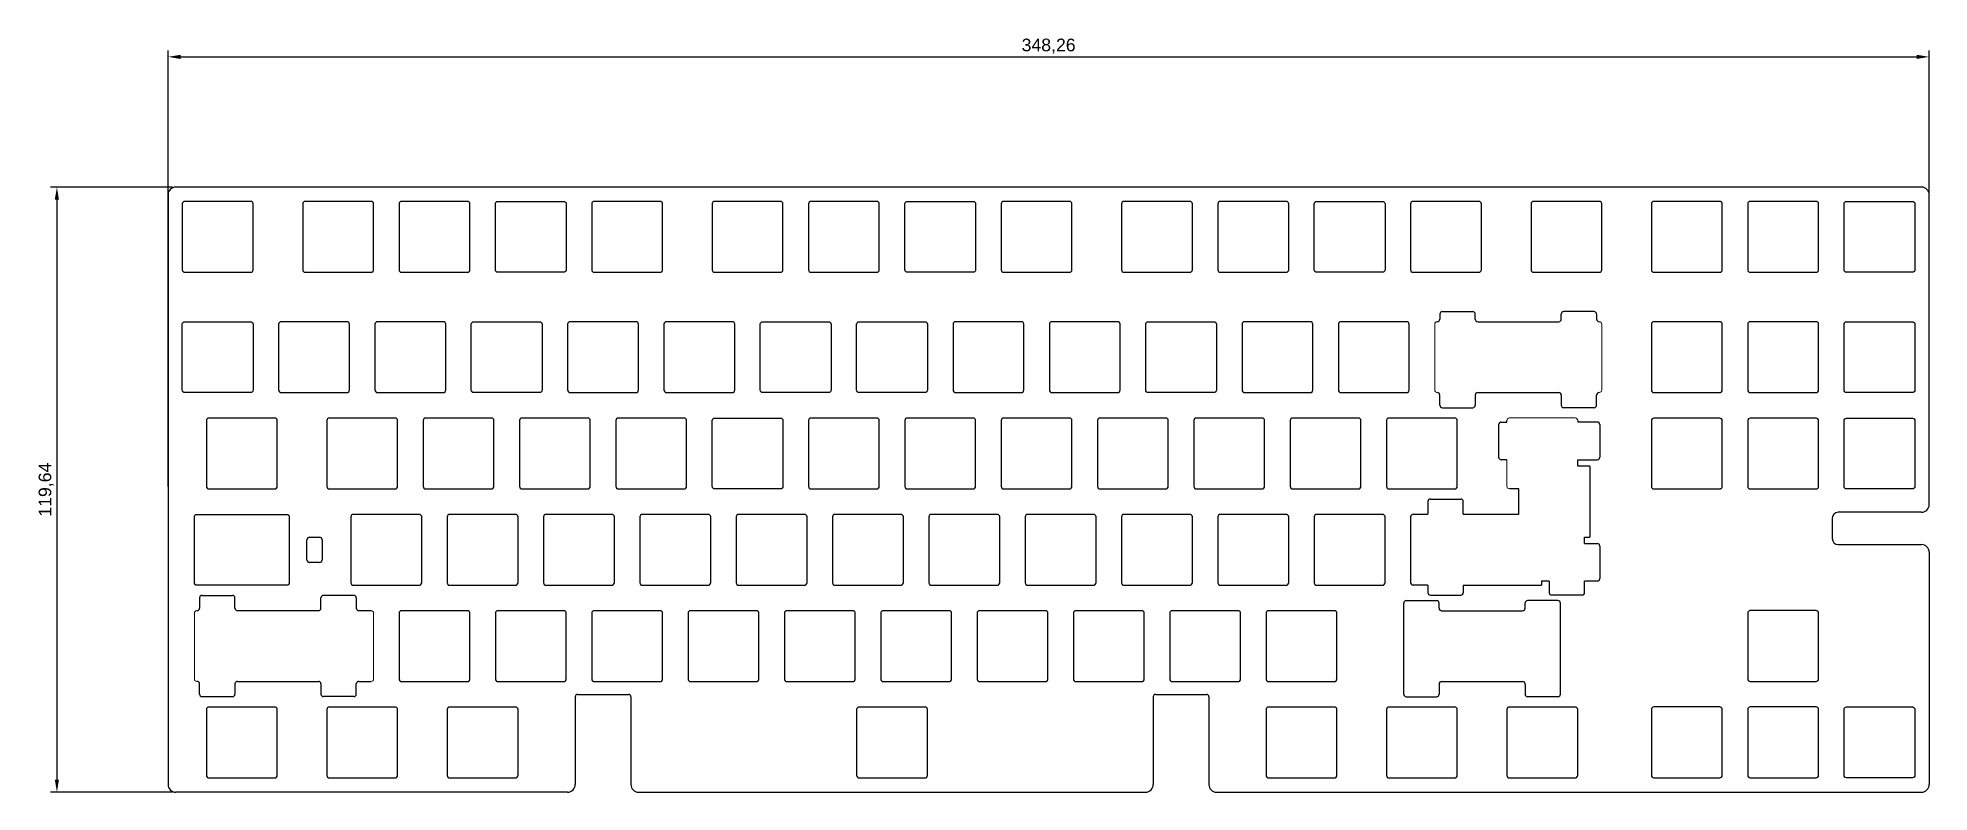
# Model space of a CAD drawing. Header units: millimetres. Extents: x -1 to 373, y 21 to 170.
import ezdxf

# ---------------------------------------------------------------- set-up
doc = ezdxf.new("R2010")
doc.units = ezdxf.units.MM
doc.layers.add('JELLY-00-00-06_PBL1', color=7, linetype='Continuous')
doc.layers.add('Visible_Pen_No__7', color=7, linetype='Continuous', lineweight=18)
doc.styles.get("Standard").update_dxf_attribs({"font": 'arial.ttf'})
doc.dimstyles.new('ISO-25', dxfattribs={"dimtxt": 2.5, "dimasz": 2.5, "dimexe": 1.25, "dimexo": 0.625, "dimtad": 1, "dimtxsty": 'Standard', "dimcen": 2.5, "dimadec": 0, "dimazin": 0, "dimtfac": 1, "dimtmove": 0, "dimatfit": 3, "dimfxl": 1, "dimarcsym": 0})

# ---------------------------------------------------------------- blocks, each defined once
blk = doc.blocks.new('*D3')
at = {"color": 0, "lineweight": -2, "transparency": 16777216}
for p, q in [((24.39, 81.26), (24.39, 167.47)), ((26.89, 166.22), (370.15, 166.22)), ((372.65, 81.26), (372.65, 167.47))]:
    blk.add_line(p, q, dxfattribs=at)
at = {"color": 0, "transparency": 16777216}
for points in [[(26.89, 166.63), (26.89, 165.8), (24.39, 166.22)], [(370.15, 166.63), (370.15, 165.8), (372.65, 166.22)]]:
    blk.add_solid(points, dxfattribs=at)
at = {"layer": 'Defpoints', "color": 0, "transparency": 16777216}
for p in [(372.65, 166.22), (24.39, 80.64), (372.65, 80.64)]:
    blk.add_point(p, dxfattribs=at)
at = {"color": 0, "transparency": 16777216, "insert": (198.52, 168.34), "char_height": 2.5, "attachment_point": 5}
blk.add_mtext('348,26', dxfattribs=at)
blk = doc.blocks.new('*D4')
at = {"color": 0, "lineweight": -2, "transparency": 16777216}
for p, q in [((25.26, 140.46), (1.16, 140.46)), ((2.41, 137.96), (2.41, 23.32)), ((25.26, 20.82), (1.16, 20.82))]:
    blk.add_line(p, q, dxfattribs=at)
at = {"color": 0, "transparency": 16777216}
for points in [[(1.99, 137.96), (2.82, 137.96), (2.41, 140.46)], [(1.99, 23.32), (2.82, 23.32), (2.41, 20.82)]]:
    blk.add_solid(points, dxfattribs=at)
at = {"layer": 'Defpoints', "color": 0, "transparency": 16777216}
for p in [(25.89, 140.46), (2.41, 20.82), (25.89, 20.82)]:
    blk.add_point(p, dxfattribs=at)
at = {"color": 0, "transparency": 16777216, "insert": (0.28, 80.64), "char_height": 2.5, "attachment_point": 5, "rotation": 90}
blk.add_mtext('119,64', dxfattribs=at)

msp = doc.modelspace()

# ---------------------------------------------------------------- linework, layer by layer
for p, q in [((24.387, 138.958), (24.387, 22.32)), ((371.149, 140.458), (25.887, 140.458)), ((372.649, 77.67), (372.649, 138.958)), ((275.363, 113.845), (275.387, 113.845)), ((282.887, 114.345), (282.887, 115.345)), ((299.887, 114.345), (299.887, 115.345)), ((307.387, 113.845), (307.413, 113.845)), ((275.387, 99.845), (275.363, 99.845)), ((275.887, 97.345), (275.887, 99.345)), ((282.887, 99.345), (282.887, 97.345)), ((299.887, 99.345), (299.887, 97.345)), ((306.887, 97.345), (306.887, 99.345)), ((307.387, 99.845), (307.413, 99.845)), ((288.007, 93.993), (289.149, 93.993)), ((289.149, 93.993), (289.149, 94.32)), ((303.149, 94.32), (303.152, 93.993)), ((307.007, 93.993), (303.152, 93.993)), ((288.007, 86.555), (288.007, 86.555)), ((289.149, 86.555), (288.007, 86.555)), ((303.152, 86.555), (307.007, 86.555)), ((303.152, 85.274), (303.152, 86.555)), ((307.007, 86.555), (307.007, 86.555)), ((305.533, 85.274), (303.152, 85.274)), ((305.533, 85.274), (305.533, 71.274)), ((270.102, 75.27), (270.102, 62.27)), ((270.602, 75.77), (273.507, 75.77)), ((273.507, 78.27), (273.507, 75.77)), ((280.507, 75.77), (280.507, 78.27)), ((280.507, 75.77), (291.533, 75.77)), ((353.474, 74.97), (353.474, 70.97)), ((371.149, 76.17), (354.674, 76.17)), ((52.355, 71.245), (54.355, 71.245)), ((304.507, 69.993), (304.507, 71.274)), ((304.507, 71.274), (305.533, 71.274)), ((51.855, 66.745), (51.855, 70.745)), ((54.855, 70.745), (54.855, 66.745)), ((304.507, 69.993), (307.007, 69.993)), ((307.007, 69.993), (307.007, 69.993)), ((354.674, 69.77), (371.149, 69.77)), ((372.649, 68.27), (372.649, 22.32)), ((54.355, 66.245), (52.355, 66.245)), ((280.507, 61.77), (280.507, 60.27)), ((297.507, 62.555), (296.008, 62.555)), ((296.008, 62.555), (296.008, 61.77)), ((297.507, 62.555), (297.507, 60.27)), ((304.507, 60.27), (304.507, 62.555)), ((307.007, 62.555), (304.507, 62.555)), ((30.093, 56.72), (30.12, 56.72)), ((37.62, 57.221), (37.62, 59.221)), ((54.62, 57.221), (54.62, 59.221)), ((62.12, 56.72), (64.524, 56.72)), ((268.743, 40.195), (268.743, 58.195)), ((275.743, 57.195), (275.743, 58.195)), ((292.743, 57.195), (292.743, 58.195)), ((299.743, 40.195), (299.743, 58.195)), ((30.12, 42.72), (30.093, 42.72)), ((30.62, 40.221), (30.62, 42.22)), ((37.62, 42.221), (37.62, 40.221)), ((54.62, 42.221), (54.62, 40.221)), ((61.62, 40.221), (61.62, 42.22)), ((62.12, 42.72), (64.524, 42.72)), ((275.743, 42.195), (275.743, 40.195)), ((292.743, 42.195), (292.743, 40.195)), ((104.912, 39.645), (104.912, 22.32)), ((115.912, 39.645), (115.912, 22.32)), ((219.212, 39.645), (219.212, 22.32)), ((230.212, 39.645), (230.212, 22.32)), ((103.412, 20.82), (25.887, 20.82)), ((117.412, 20.82), (217.712, 20.82)), ((231.712, 20.82), (371.149, 20.82))]:
    msp.add_line(p, q)
at = {"linetype": 'Continuous'}
for p, q in [((275.887, 115.345), (275.887, 114.345)), ((276.387, 115.845), (282.387, 115.845)), ((283.387, 113.845), (299.387, 113.845)), ((306.387, 115.845), (300.387, 115.845)), ((306.887, 115.345), (306.887, 114.345)), ((283.387, 99.845), (299.387, 99.845)), ((276.387, 96.845), (282.387, 96.845)), ((306.387, 96.845), (300.387, 96.845)), ((287.507, 93.493), (287.507, 87.055)), ((307.507, 93.493), (307.507, 87.055)), ((274.007, 78.77), (280.007, 78.77)), ((307.507, 69.493), (307.507, 63.055)), ((273.507, 61.77), (273.507, 60.27)), ((280.507, 61.77), (296.008, 61.77)), ((30.62, 59.221), (30.62, 57.22)), ((31.12, 59.721), (37.12, 59.721)), ((38.12, 56.721), (54.12, 56.721)), ((61.12, 59.721), (55.12, 59.721)), ((61.62, 59.221), (61.62, 57.22)), ((269.243, 58.695), (275.243, 58.695)), ((274.007, 59.77), (280.007, 59.77)), ((276.243, 56.695), (292.243, 56.695)), ((299.243, 58.695), (293.243, 58.695)), ((304.007, 59.77), (298.007, 59.77)), ((38.12, 42.721), (54.12, 42.721)), ((276.243, 42.695), (292.243, 42.695)), ((31.12, 39.721), (37.12, 39.721)), ((61.12, 39.721), (55.12, 39.721)), ((105.412, 40.145), (115.412, 40.145)), ((219.712, 40.145), (229.712, 40.145)), ((269.243, 39.695), (275.243, 39.695)), ((299.243, 39.695), (293.243, 39.695))]:
    msp.add_line(p, q, dxfattribs=at)
for points in [[(40.712, 137.633), (27.712, 137.633, 0.4142136), (27.212, 137.133), (27.212, 124.133, 0.4142136), (27.712, 123.633), (40.712, 123.633, 0.4142136), (41.212, 124.133), (41.212, 137.133, 0.4142136)], [(64.524, 137.633), (51.524, 137.633, 0.4142136), (51.024, 137.133), (51.024, 124.133, 0.4142136), (51.524, 123.633), (64.524, 123.633, 0.4142136), (65.024, 124.133), (65.024, 137.133, 0.4142136)], [(83.574, 137.633), (70.574, 137.633, 0.4142136), (70.074, 137.133), (70.074, 124.133, 0.4142136), (70.574, 123.633), (83.574, 123.633, 0.4142136), (84.074, 124.133), (84.074, 137.133, 0.4142136)], [(89.124, 137.133, -0.4142136), (89.624, 137.633), (102.624, 137.633, -0.4142136), (103.124, 137.133), (103.124, 124.133, -0.4142136), (102.624, 123.633), (89.624, 123.633, -0.4142136), (89.124, 124.133)], [(121.674, 137.633), (108.674, 137.633, 0.4142136), (108.174, 137.133), (108.174, 124.133, 0.4142136), (108.674, 123.633), (121.674, 123.633, 0.4142136), (122.174, 124.133), (122.174, 137.133, 0.4142136)], [(145.487, 137.633), (132.487, 137.633, 0.4142136), (131.987, 137.133), (131.987, 124.133, 0.4142136), (132.487, 123.633), (145.487, 123.633, 0.4142136), (145.987, 124.133), (145.987, 137.133, 0.4142136)], [(164.537, 137.633), (151.537, 137.633, 0.4142136), (151.037, 137.133), (151.037, 124.133, 0.4142136), (151.537, 123.633), (164.537, 123.633, 0.4142136), (165.037, 124.133), (165.037, 137.133, 0.4142136)], [(170.087, 137.133, -0.4142136), (170.587, 137.633), (183.587, 137.633, -0.4142136), (184.087, 137.133), (184.087, 124.133, -0.4142136), (183.587, 123.633), (170.587, 123.633, -0.4142136), (170.087, 124.133)], [(202.637, 137.633), (189.637, 137.633, 0.4142136), (189.137, 137.133), (189.137, 124.133, 0.4142136), (189.637, 123.633), (202.637, 123.633, 0.4142136), (203.137, 124.133), (203.137, 137.133, 0.4142136)], [(226.449, 137.633), (213.449, 137.633, 0.4142136), (212.949, 137.133), (212.949, 124.133, 0.4142136), (213.449, 123.633), (226.449, 123.633, 0.4142136), (226.949, 124.133), (226.949, 137.133, 0.4142136)], [(245.499, 137.633), (232.499, 137.633, 0.4142136), (231.999, 137.133), (231.999, 124.133, 0.4142136), (232.499, 123.633), (245.499, 123.633, 0.4142136), (245.999, 124.133), (245.999, 137.133, 0.4142136)], [(251.049, 137.133, -0.4142136), (251.549, 137.633), (264.549, 137.633, -0.4142136), (265.049, 137.133), (265.049, 124.133, -0.4142136), (264.549, 123.633), (251.549, 123.633, -0.4142136), (251.049, 124.133)], [(283.599, 137.633), (270.599, 137.633, 0.4142136), (270.099, 137.133), (270.099, 124.133, 0.4142136), (270.599, 123.633), (283.599, 123.633, 0.4142136), (284.099, 124.133), (284.099, 137.133, 0.4142136)], [(307.412, 137.633), (294.412, 137.633, 0.4142136), (293.912, 137.133), (293.912, 124.133, 0.4142136), (294.412, 123.633), (307.412, 123.633, 0.4142136), (307.912, 124.133), (307.912, 137.133, 0.4142136)], [(331.224, 137.633), (318.224, 137.633, 0.4142136), (317.724, 137.133), (317.724, 124.133, 0.4142136), (318.224, 123.633), (331.224, 123.633, 0.4142136), (331.724, 124.133), (331.724, 137.133, 0.4142136)], [(350.274, 137.633), (337.274, 137.633, 0.4142136), (336.774, 137.133), (336.774, 124.133, 0.4142136), (337.274, 123.633), (350.274, 123.633, 0.4142136), (350.774, 124.133), (350.774, 137.133, 0.4142136)], [(355.824, 137.133, -0.4142136), (356.324, 137.633), (369.324, 137.633, -0.4142136), (369.824, 137.133), (369.824, 124.133, -0.4142136), (369.324, 123.633), (356.324, 123.633, -0.4142136), (355.824, 124.133)], [(27.212, 113.345, -0.4142136), (27.712, 113.845), (40.712, 113.845, -0.4142136), (41.212, 113.345), (41.212, 100.345, -0.4142136), (40.712, 99.845), (27.712, 99.845, -0.4142136), (27.212, 100.345)], [(59.762, 113.845), (46.762, 113.845, 0.4142136), (46.262, 113.345), (46.262, 100.345, 0.4142136), (46.762, 99.845), (59.762, 99.845, 0.4142136), (60.262, 100.345), (60.262, 113.345, 0.4142136)], [(78.812, 113.845), (65.812, 113.845, 0.4142136), (65.312, 113.345), (65.312, 100.345, 0.4142136), (65.812, 99.845), (78.812, 99.845, 0.4142136), (79.312, 100.345), (79.312, 113.345, 0.4142136)], [(84.362, 113.345, -0.4142136), (84.862, 113.845), (97.862, 113.845, -0.4142136), (98.362, 113.345), (98.362, 100.345, -0.4142136), (97.862, 99.845), (84.862, 99.845, -0.4142136), (84.362, 100.345)], [(116.912, 113.845), (103.912, 113.845, 0.4142136), (103.412, 113.345), (103.412, 100.345, 0.4142136), (103.912, 99.845), (116.912, 99.845, 0.4142136), (117.412, 100.345), (117.412, 113.345, 0.4142136)], [(135.962, 113.845), (122.962, 113.845, 0.4142136), (122.462, 113.345), (122.462, 100.345, 0.4142136), (122.962, 99.845), (135.962, 99.845, 0.4142136), (136.462, 100.345), (136.462, 113.345, 0.4142136)], [(141.512, 113.345, -0.4142136), (142.012, 113.845), (155.012, 113.845, -0.4142136), (155.512, 113.345), (155.512, 100.345, -0.4142136), (155.012, 99.845), (142.012, 99.845, -0.4142136), (141.512, 100.345)], [(160.562, 113.345, -0.4142136), (161.062, 113.845), (174.062, 113.845, -0.4142136), (174.562, 113.345), (174.562, 100.345, -0.4142136), (174.062, 99.845), (161.062, 99.845, -0.4142136), (160.562, 100.345)], [(193.112, 113.845), (180.112, 113.845, 0.4142136), (179.612, 113.345), (179.612, 100.345, 0.4142136), (180.112, 99.845), (193.112, 99.845, 0.4142136), (193.612, 100.345), (193.612, 113.345, 0.4142136)], [(212.662, 100.345), (212.662, 113.345, 0.4142136), (212.162, 113.845), (199.162, 113.845, 0.4142136), (198.662, 113.345), (198.662, 100.345, 0.4142136), (199.162, 99.845), (212.162, 99.845, 0.4142136)], [(217.712, 113.345, -0.4142136), (218.212, 113.845), (231.212, 113.845, -0.4142136), (231.712, 113.345), (231.712, 100.345, -0.4142136), (231.212, 99.845), (218.212, 99.845, -0.4142136), (217.712, 100.345)], [(250.262, 113.845), (237.262, 113.845, 0.4142136), (236.762, 113.345), (236.762, 100.345, 0.4142136), (237.262, 99.845), (250.262, 99.845, 0.4142136), (250.762, 100.345), (250.762, 113.345, 0.4142136)], [(269.312, 113.845), (256.312, 113.845, 0.4142136), (255.812, 113.345), (255.812, 100.345, 0.4142136), (256.312, 99.845), (269.312, 99.845, 0.4142136), (269.812, 100.345), (269.812, 113.345, 0.4142136)], [(331.224, 113.845), (318.224, 113.845, 0.4142136), (317.724, 113.345), (317.724, 100.345, 0.4142136), (318.224, 99.845), (331.224, 99.845, 0.4142136), (331.724, 100.345), (331.724, 113.345, 0.4142136)], [(350.274, 113.845), (337.274, 113.845, 0.4142136), (336.774, 113.345), (336.774, 100.345, 0.4142136), (337.274, 99.845), (350.274, 99.845, 0.4142136), (350.774, 100.345), (350.774, 113.345, 0.4142136)], [(355.824, 113.345, -0.4142136), (356.324, 113.845), (369.324, 113.845, -0.4142136), (369.824, 113.345), (369.824, 100.345, -0.4142136), (369.324, 99.845), (356.324, 99.845, -0.4142136), (355.824, 100.345)], [(31.974, 94.295), (31.974, 81.295, 0.4142136), (32.474, 80.795), (45.474, 80.795, 0.4142136), (45.974, 81.295), (45.974, 94.295, 0.4142136), (45.474, 94.795), (32.474, 94.795, 0.4142136)], [(69.287, 94.795), (56.287, 94.795, 0.4142136), (55.787, 94.295), (55.787, 81.295, 0.4142136), (56.287, 80.795), (69.287, 80.795, 0.4142136), (69.787, 81.295), (69.787, 94.295, 0.4142136)], [(88.837, 81.295), (88.837, 94.295, 0.4142136), (88.337, 94.795), (75.337, 94.795, 0.4142136), (74.837, 94.295), (74.837, 81.295, 0.4142136), (75.337, 80.795), (88.337, 80.795, 0.4142136)], [(107.387, 94.795), (94.387, 94.795, 0.4142136), (93.887, 94.295), (93.887, 81.295, 0.4142136), (94.387, 80.795), (107.387, 80.795, 0.4142136), (107.887, 81.295), (107.887, 94.295, 0.4142136)], [(126.437, 94.795), (113.437, 94.795, 0.4142136), (112.937, 94.295), (112.937, 81.295, 0.4142136), (113.437, 80.795), (126.437, 80.795, 0.4142136), (126.937, 81.295), (126.937, 94.295, 0.4142136)], [(131.987, 94.295, -0.4142136), (132.487, 94.795), (145.487, 94.795, -0.4142136), (145.987, 94.295), (145.987, 81.295, -0.4142136), (145.487, 80.795), (132.487, 80.795, -0.4142136), (131.987, 81.295)], [(164.537, 94.795), (151.537, 94.795, 0.4142136), (151.037, 94.295), (151.037, 81.295, 0.4142136), (151.537, 80.795), (164.537, 80.795, 0.4142136), (165.037, 81.295), (165.037, 94.295, 0.4142136)], [(184.087, 81.295), (184.087, 94.295, 0.4142136), (183.587, 94.795), (170.587, 94.795, 0.4142136), (170.087, 94.295), (170.087, 81.295, 0.4142136), (170.587, 80.795), (183.587, 80.795, 0.4142136)], [(202.637, 94.795), (189.637, 94.795, 0.4142136), (189.137, 94.295), (189.137, 81.295, 0.4142136), (189.637, 80.795), (202.637, 80.795, 0.4142136), (203.137, 81.295), (203.137, 94.295, 0.4142136)], [(221.687, 94.795), (208.687, 94.795, 0.4142136), (208.187, 94.295), (208.187, 81.295, 0.4142136), (208.687, 80.795), (221.687, 80.795, 0.4142136), (222.187, 81.295), (222.187, 94.295, 0.4142136)], [(241.237, 81.295), (241.237, 94.295, 0.4142136), (240.737, 94.795), (227.737, 94.795, 0.4142136), (227.237, 94.295), (227.237, 81.295, 0.4142136), (227.737, 80.795), (240.737, 80.795, 0.4142136)], [(260.287, 81.295), (260.287, 94.295, 0.4142136), (259.787, 94.795), (246.787, 94.795, 0.4142136), (246.287, 94.295), (246.287, 81.295, 0.4142136), (246.787, 80.795), (259.787, 80.795, 0.4142136)], [(278.837, 94.795), (265.837, 94.795, 0.4142136), (265.337, 94.295), (265.337, 81.295, 0.4142136), (265.837, 80.795), (278.837, 80.795, 0.4142136), (279.337, 81.295), (279.337, 94.295, 0.4142136)], [(331.224, 94.77), (318.224, 94.77, 0.4142136), (317.724, 94.27), (317.724, 81.27, 0.4142136), (318.224, 80.77), (331.224, 80.77, 0.4142136), (331.724, 81.27), (331.724, 94.27, 0.4142136)], [(350.274, 94.77), (337.274, 94.77, 0.4142136), (336.774, 94.27), (336.774, 81.27, 0.4142136), (337.274, 80.77), (350.274, 80.77, 0.4142136), (350.774, 81.27), (350.774, 94.27, 0.4142136)], [(355.824, 94.27, -0.4142136), (356.324, 94.77), (369.324, 94.77, -0.4142136), (369.824, 94.27), (369.824, 81.27, -0.4142136), (369.324, 80.77), (356.324, 80.77, -0.4142136), (355.824, 81.27)], [(29.593, 75.245, -0.4142136), (30.093, 75.745), (47.855, 75.745, -0.4142136), (48.355, 75.245), (48.355, 62.245, -0.4142136), (47.855, 61.745), (30.093, 61.745, -0.4142136), (29.593, 62.245)], [(74.049, 75.745), (61.049, 75.745, 0.4142136), (60.549, 75.245), (60.549, 62.245, 0.4142136), (61.049, 61.745), (74.049, 61.745, 0.4142136), (74.549, 62.245), (74.549, 75.245, 0.4142136)], [(93.099, 75.745), (80.099, 75.745, 0.4142136), (79.599, 75.245), (79.599, 62.245, 0.4142136), (80.099, 61.745), (93.099, 61.745, 0.4142136), (93.599, 62.245), (93.599, 75.245, 0.4142136)], [(112.149, 75.745), (99.149, 75.745, 0.4142136), (98.649, 75.245), (98.649, 62.245, 0.4142136), (99.149, 61.745), (112.149, 61.745, 0.4142136), (112.649, 62.245), (112.649, 75.245, 0.4142136)], [(131.199, 75.745), (118.199, 75.745, 0.4142136), (117.699, 75.245), (117.699, 62.245, 0.4142136), (118.199, 61.745), (131.199, 61.745, 0.4142136), (131.699, 62.245), (131.699, 75.245, 0.4142136)], [(150.249, 75.745), (137.249, 75.745, 0.4142136), (136.749, 75.245), (136.749, 62.245, 0.4142136), (137.249, 61.745), (150.249, 61.745, 0.4142136), (150.749, 62.245), (150.749, 75.245, 0.4142136)], [(169.299, 75.745), (156.299, 75.745, 0.4142136), (155.799, 75.245), (155.799, 62.245, 0.4142136), (156.299, 61.745), (169.299, 61.745, 0.4142136), (169.799, 62.245), (169.799, 75.245, 0.4142136)], [(188.349, 75.745), (175.349, 75.745, 0.4142136), (174.849, 75.245), (174.849, 62.245, 0.4142136), (175.349, 61.745), (188.349, 61.745, 0.4142136), (188.849, 62.245), (188.849, 75.245, 0.4142136)], [(207.399, 75.745), (194.399, 75.745, 0.4142136), (193.899, 75.245), (193.899, 62.245, 0.4142136), (194.399, 61.745), (207.399, 61.745, 0.4142136), (207.899, 62.245), (207.899, 75.245, 0.4142136)], [(226.449, 75.745), (213.449, 75.745, 0.4142136), (212.949, 75.245), (212.949, 62.245, 0.4142136), (213.449, 61.745), (226.449, 61.745, 0.4142136), (226.949, 62.245), (226.949, 75.245, 0.4142136)], [(245.499, 75.745), (232.499, 75.745, 0.4142136), (231.999, 75.245), (231.999, 62.245, 0.4142136), (232.499, 61.745), (245.499, 61.745, 0.4142136), (245.999, 62.245), (245.999, 75.245, 0.4142136)], [(264.549, 75.745), (251.549, 75.745, 0.4142136), (251.049, 75.245), (251.049, 62.245, 0.4142136), (251.549, 61.745), (264.549, 61.745, 0.4142136), (265.049, 62.245), (265.049, 75.245, 0.4142136)], [(83.574, 56.695), (70.574, 56.695, 0.4142136), (70.074, 56.195), (70.074, 43.195, 0.4142136), (70.574, 42.695), (83.574, 42.695, 0.4142136), (84.074, 43.195), (84.074, 56.195, 0.4142136)], [(102.624, 56.695), (89.624, 56.695, 0.4142136), (89.124, 56.195), (89.124, 43.195, 0.4142136), (89.624, 42.695), (102.624, 42.695, 0.4142136), (103.124, 43.195), (103.124, 56.195, 0.4142136)], [(121.674, 56.695), (108.674, 56.695, 0.4142136), (108.174, 56.195), (108.174, 43.195, 0.4142136), (108.674, 42.695), (121.674, 42.695, 0.4142136), (122.174, 43.195), (122.174, 56.195, 0.4142136)], [(140.724, 56.695), (127.724, 56.695, 0.4142136), (127.224, 56.195), (127.224, 43.195, 0.4142136), (127.724, 42.695), (140.724, 42.695, 0.4142136), (141.224, 43.195), (141.224, 56.195, 0.4142136)], [(159.774, 56.695), (146.774, 56.695, 0.4142136), (146.274, 56.195), (146.274, 43.195, 0.4142136), (146.774, 42.695), (159.774, 42.695, 0.4142136), (160.274, 43.195), (160.274, 56.195, 0.4142136)], [(178.824, 56.695), (165.824, 56.695, 0.4142136), (165.324, 56.195), (165.324, 43.195, 0.4142136), (165.824, 42.695), (178.824, 42.695, 0.4142136), (179.324, 43.195), (179.324, 56.195, 0.4142136)], [(198.374, 43.195), (198.374, 56.195, 0.4142136), (197.874, 56.695), (184.874, 56.695, 0.4142136), (184.374, 56.195), (184.374, 43.195, 0.4142136), (184.874, 42.695), (197.874, 42.695, 0.4142136)], [(217.424, 43.195), (217.424, 56.195, 0.4142136), (216.924, 56.695), (203.924, 56.695, 0.4142136), (203.424, 56.195), (203.424, 43.195, 0.4142136), (203.924, 42.695), (216.924, 42.695, 0.4142136)], [(235.974, 56.695), (222.974, 56.695, 0.4142136), (222.474, 56.195), (222.474, 43.195, 0.4142136), (222.974, 42.695), (235.974, 42.695, 0.4142136), (236.474, 43.195), (236.474, 56.195, 0.4142136)], [(255.024, 56.695), (242.024, 56.695, 0.4142136), (241.524, 56.195), (241.524, 43.195, 0.4142136), (242.024, 42.695), (255.024, 42.695, 0.4142136), (255.524, 43.195), (255.524, 56.195, 0.4142136)], [(350.274, 56.72), (337.274, 56.72, 0.4142136), (336.774, 56.22), (336.774, 43.22, 0.4142136), (337.274, 42.72), (350.274, 42.72, 0.4142136), (350.774, 43.22), (350.774, 56.22, 0.4142136)], [(45.474, 37.645), (32.474, 37.645, 0.4142136), (31.974, 37.145), (31.974, 24.145, 0.4142136), (32.474, 23.645), (45.474, 23.645, 0.4142136), (45.974, 24.145), (45.974, 37.145, 0.4142136)], [(69.787, 24.145), (69.787, 37.145, 0.4142136), (69.287, 37.645), (56.287, 37.645, 0.4142136), (55.787, 37.145), (55.787, 24.145, 0.4142136), (56.287, 23.645), (69.287, 23.645, 0.4142136)], [(93.099, 37.645), (80.099, 37.645, 0.4142136), (79.599, 37.145), (79.599, 24.145, 0.4142136), (80.099, 23.645), (93.099, 23.645, 0.4142136), (93.599, 24.145), (93.599, 37.145, 0.4142136)], [(174.062, 37.645), (161.062, 37.645, 0.4142136), (160.562, 37.145), (160.562, 24.145, 0.4142136), (161.062, 23.645), (174.062, 23.645, 0.4142136), (174.562, 24.145), (174.562, 37.145, 0.4142136)], [(255.024, 37.645), (242.024, 37.645, 0.4142136), (241.524, 37.145), (241.524, 24.145, 0.4142136), (242.024, 23.645), (255.024, 23.645, 0.4142136), (255.524, 24.145), (255.524, 37.145, 0.4142136)], [(279.337, 24.145), (279.337, 37.145, 0.4142136), (278.837, 37.645), (265.837, 37.645, 0.4142136), (265.337, 37.145), (265.337, 24.145, 0.4142136), (265.837, 23.645), (278.837, 23.645, 0.4142136)], [(302.649, 37.645), (289.649, 37.645, 0.4142136), (289.149, 37.145), (289.149, 24.145, 0.4142136), (289.649, 23.645), (302.649, 23.645, 0.4142136), (303.149, 24.145), (303.149, 37.145, 0.4142136)], [(331.224, 37.67), (318.224, 37.67, 0.4142136), (317.724, 37.17), (317.724, 24.17, 0.4142136), (318.224, 23.67), (331.224, 23.67, 0.4142136), (331.724, 24.17), (331.724, 37.17, 0.4142136)], [(350.274, 37.67), (337.274, 37.67, 0.4142136), (336.774, 37.17), (336.774, 24.17, 0.4142136), (337.274, 23.67), (350.274, 23.67, 0.4142136), (350.774, 24.17), (350.774, 37.17, 0.4142136)], [(355.824, 37.17, -0.4142136), (356.324, 37.67), (369.324, 37.67, -0.4142136), (369.824, 37.17), (369.824, 24.17, -0.4142136), (369.324, 23.67), (356.324, 23.67, -0.4142136), (355.824, 24.17)]]:
    msp.add_lwpolyline(points, format="xyb", close=True)
for centre, radius, start, end in [((25.887, 138.958), 1.5, 90, 180), ((371.149, 138.958), 1.5, 0, 90), ((275.387, 114.345), 0.5, 270, 0), ((282.387, 115.345), 0.5, 0, 90), ((283.387, 114.345), 0.5, 180, 270), ((299.387, 114.345), 0.5, 270, 0), ((300.387, 115.345), 0.5, 90, 180), ((307.387, 114.345), 0.5, 180, 270), ((275.387, 99.345), 0.5, 0, 90), ((282.387, 97.345), 0.5, 270, 0), ((283.387, 99.345), 0.5, 90, 180), ((299.387, 99.345), 0.5, 0, 90), ((300.387, 97.345), 0.5, 180, 270), ((307.387, 99.345), 0.5, 90, 180), ((288.007, 87.055), 0.5, 180, 270), ((307.007, 87.055), 0.5, 270, 0), ((280.007, 78.27), 0.5, 0, 90), ((270.602, 75.27), 0.5, 90, 180), ((354.674, 74.97), 1.2, 90, 180), ((371.149, 77.67), 1.5, 270, 0), ((52.355, 70.745), 0.5, 90, 180), ((54.355, 70.745), 0.5, 0, 90), ((307.007, 69.493), 0.5, 0, 90), ((354.674, 70.97), 1.2, 180, 270), ((371.149, 68.27), 1.5, 0, 90), ((52.355, 66.745), 0.5, 180, 270), ((54.355, 66.745), 0.5, 270, 0), ((270.602, 62.27), 0.5, 180, 270), ((280.007, 60.27), 0.5, 270, 0), ((298.007, 60.27), 0.5, 180, 270), ((30.12, 57.22), 0.5, 270, 0), ((37.12, 59.221), 0.5, 0, 90), ((38.12, 57.221), 0.5, 180, 270), ((54.12, 57.221), 0.5, 270, 0), ((55.12, 59.221), 0.5, 90, 180), ((62.12, 57.22), 0.5, 180, 270), ((275.243, 58.195), 0.5, 0, 90), ((276.243, 57.195), 0.5, 180, 270), ((292.243, 57.195), 0.5, 270, 0), ((293.243, 58.195), 0.5, 90, 180), ((30.12, 42.22), 0.5, 0, 90), ((38.12, 42.221), 0.5, 90, 180), ((54.12, 42.221), 0.5, 0, 90), ((62.12, 42.22), 0.5, 90, 180), ((276.243, 42.195), 0.5, 90, 180), ((292.243, 42.195), 0.5, 0, 90), ((37.12, 40.221), 0.5, 270, 0), ((55.12, 40.221), 0.5, 180, 270), ((105.412, 39.645), 0.5, 90, 180), ((115.412, 39.645), 0.5, 0, 90), ((219.712, 39.645), 0.5, 90, 180), ((229.712, 39.645), 0.5, 0, 90), ((275.243, 40.195), 0.5, 270, 0), ((293.243, 40.195), 0.5, 180, 270), ((25.887, 22.32), 1.5, 180, 270), ((103.412, 22.32), 1.5, 270, 0), ((117.412, 22.32), 1.5, 180, 270), ((217.712, 22.32), 1.5, 270, 0), ((231.712, 22.32), 1.5, 180, 270), ((371.149, 22.32), 1.5, 270, 0)]:
    msp.add_arc(centre, radius, start, end)
for centre, start, end in [((276.387, 115.345), 90, 180), ((306.387, 115.345), 360, 90), ((276.387, 97.345), 180, 270), ((306.387, 97.345), 270, 360), ((288.007, 93.493), 90, 180), ((307.007, 93.493), 0, 90), ((274.007, 78.27), 90, 180), ((274.007, 60.27), 180, 270), ((304.007, 60.27), 270, 360), ((307.007, 63.055), 270, 0), ((31.12, 59.221), 90, 180), ((61.12, 59.221), 360, 90), ((269.243, 58.195), 90, 180), ((299.243, 58.195), 360, 90), ((31.12, 40.221), 180, 270), ((61.12, 40.221), 270, 360), ((269.243, 40.195), 180, 270), ((299.243, 40.195), 270, 360)]:
    msp.add_arc(centre, 0.5, start, end, dxfattribs=at)
at = {"layer": 'JELLY-00-00-06_PBL1', "color": 7, "linetype": 'Continuous'}
for p, q in [((291.533, 80.82), (289.649, 80.82)), ((291.533, 75.77), (291.533, 80.82)), ((273.507, 61.77), (270.602, 61.77))]:
    msp.add_line(p, q, dxfattribs=at)
at = {"layer": 'Visible_Pen_No__7', "color": 7, "linetype": 'Continuous', "lineweight": 18}
for p, q in [((274.863, 100.345), (274.863, 113.345)), ((307.913, 113.345), (307.913, 100.345)), ((289.649, 94.82), (302.649, 94.82)), ((289.149, 81.32), (289.149, 86.555)), ((29.593, 43.22), (29.593, 56.22)), ((65.024, 56.22), (65.024, 43.22))]:
    msp.add_line(p, q, dxfattribs=at)
for centre, start, end in [((275.363, 113.345), 90, 180), ((307.413, 113.345), 0, 90), ((275.363, 100.345), 180, 270), ((307.413, 100.345), 270, 0), ((289.649, 94.32), 90, 180), ((302.649, 94.32), 0, 90), ((289.649, 81.32), 180, 270), ((30.093, 56.22), 90, 180), ((64.524, 56.22), 0, 90), ((30.093, 43.22), 180, 270), ((64.524, 43.22), 270, 0)]:
    msp.add_arc(centre, 0.5, start, end, dxfattribs=at)

# ---------------------------------------------------------------- dimensions: what is measured, and where the dimension line sits
dim = msp.add_linear_dim(base=(372.649, 166.216), p1=(24.387, 80.639), p2=(372.649, 80.639), dimstyle='ISO-25')
dim.commit()
dim.dimension.update_dxf_attribs({"geometry": '*D3', "text_midpoint": (198.518, 168.343)})
dim = msp.add_linear_dim(base=(2.405, 20.82), p1=(25.887, 140.458), p2=(25.887, 20.82), angle=90, dimstyle='ISO-25')
dim.commit()
dim.dimension.update_dxf_attribs({"geometry": '*D4', "text_midpoint": (0.278, 80.639)})

doc.saveas('drawing.dxf')
